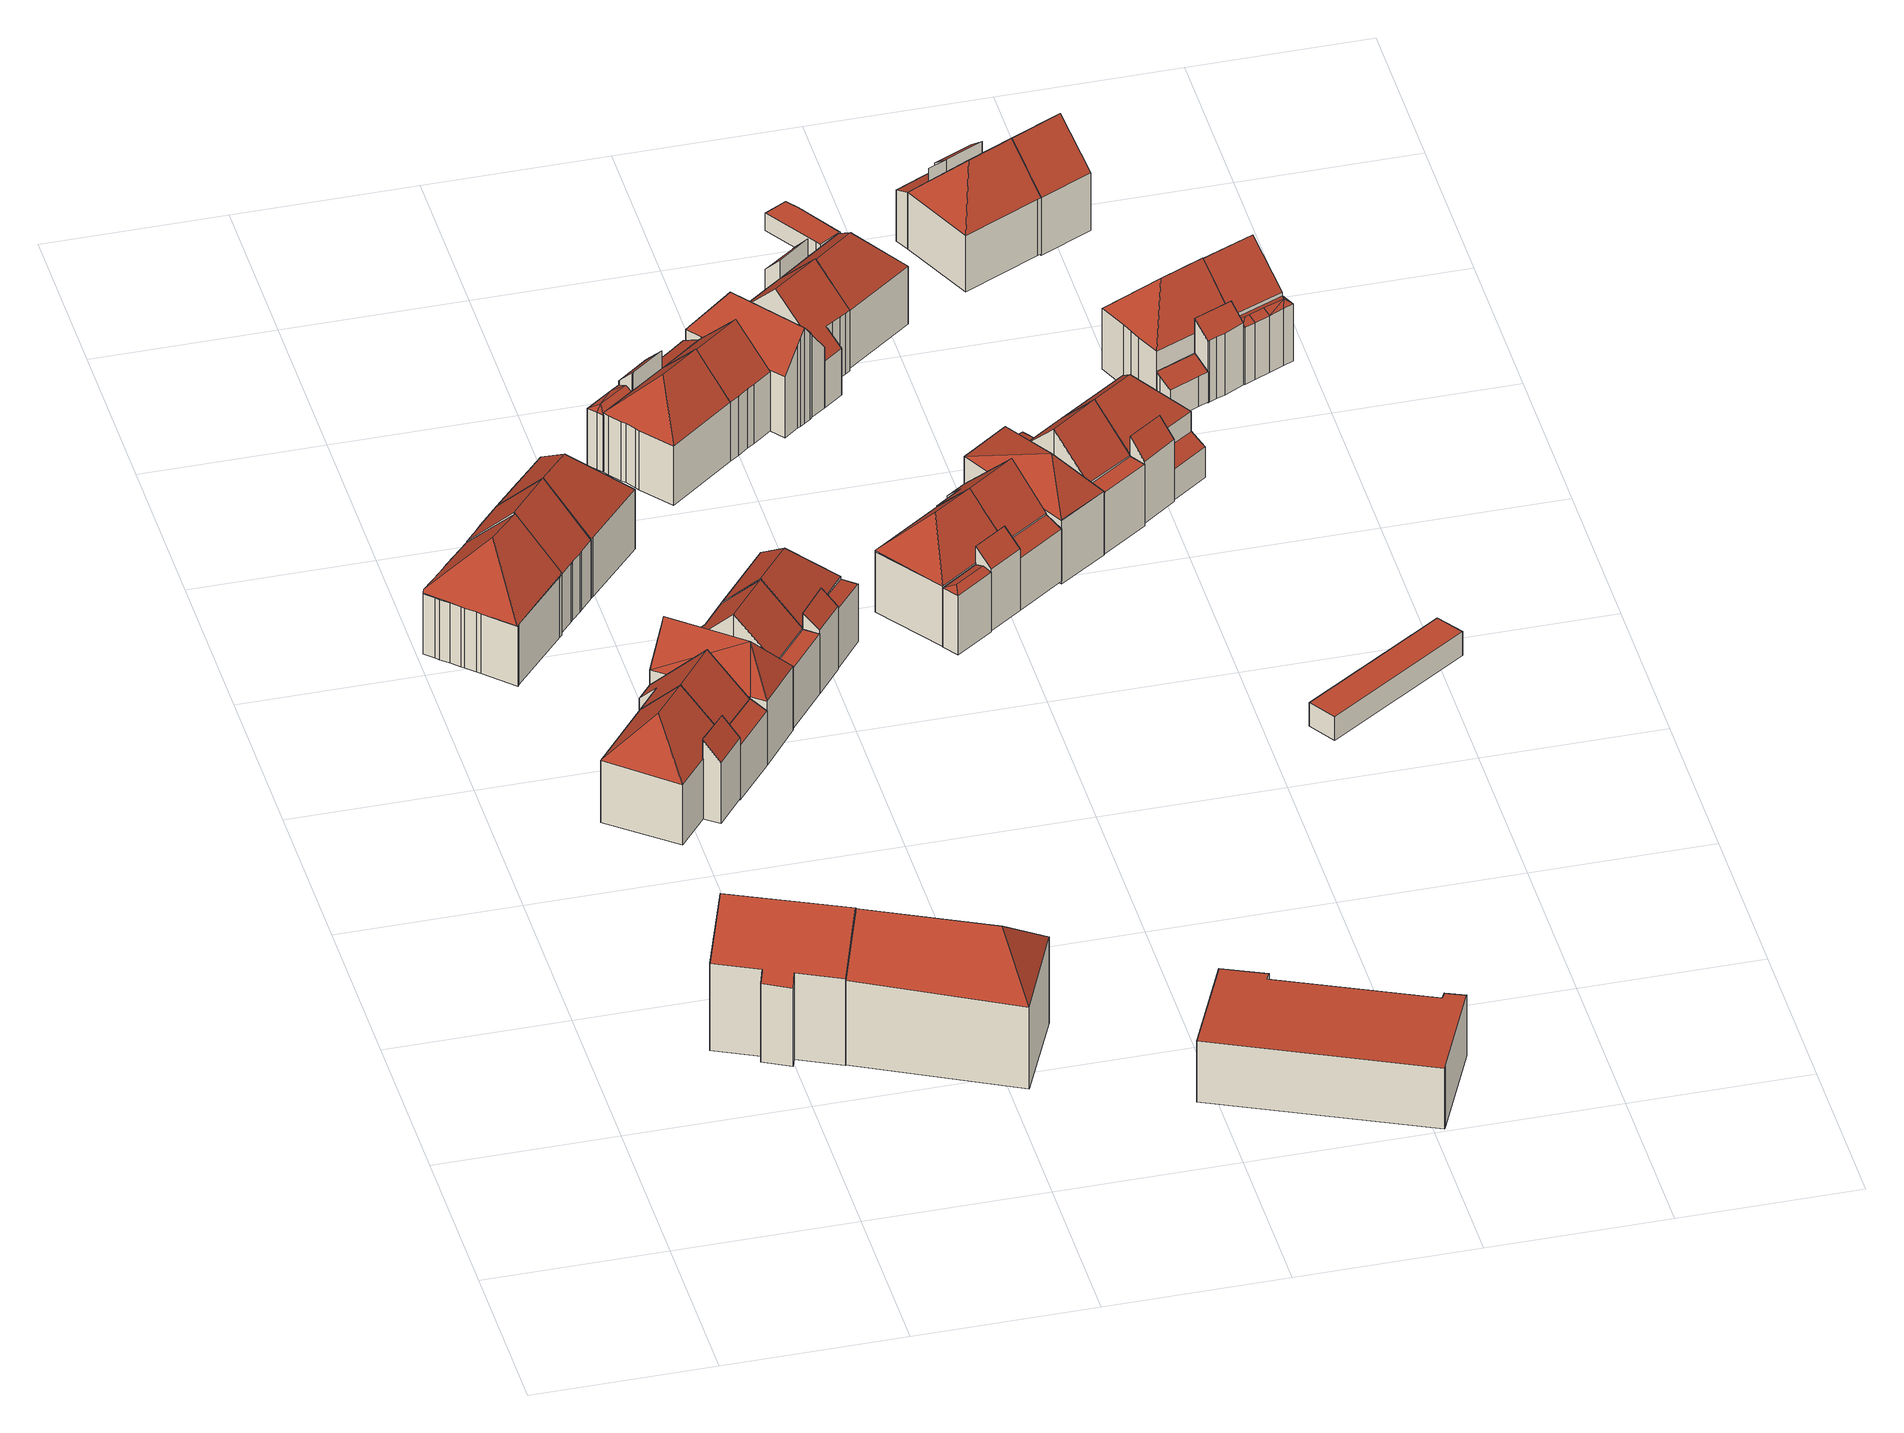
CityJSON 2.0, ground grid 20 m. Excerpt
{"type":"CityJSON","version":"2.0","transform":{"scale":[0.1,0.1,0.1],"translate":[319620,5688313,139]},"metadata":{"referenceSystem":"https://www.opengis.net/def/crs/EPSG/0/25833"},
"CityObjects":{
"building1":{"type":"Building","attributes":{"Dachtyp_tdc":"tdcGableRoof","Gemeindeschluessel":14713000,"Dachneigung":43.1,"QualitaetDacherkennung":72,"Geometrietyp2DReferenz":"3000","function":"31001_9998","roofType":"3100","measuredHeight":15.96},"geometry":[{"type":"MultiSurface","lod":"2","boundaries":[[[0,1,2,3]],[[1,4,5,2]],[[4,6,7,5]],[[6,8,9,7]],[[8,10,11,9]],[[10,12,13,11]],[[12,14,15,13]],[[14,16,17,15]],[[16,18,19,17]],[[18,20,21,19]],[[20,22,23,21]],[[22,24,25,23]],[[24,26,27,25]],[[26,0,3,27]],[[22,20,18,16,14,12,10,8]],[[8,6,4,1,0,26,24,22]],[[3,2,5,7,9,11,13,15,17,19,21,23,25,27]]],"semantics":{"surfaces":[{"type":"WallSurface"},{"type":"RoofSurface"},{"type":"GroundSurface"}],"values":[0,0,0,0,0,0,0,0,0,0,0,0,0,0,1,1,2]}}]},
"building2":{"type":"Building","attributes":{"Dachtyp_tdc":"tdcFreeFormRoof","Gemeindeschluessel":14713000,"Dachneigung":45.26,"QualitaetDacherkennung":74,"Geometrietyp2DReferenz":"3000","function":"31001_9998","roofType":"5000","measuredHeight":13.34},"geometry":[{"type":"MultiSurface","lod":"2","boundaries":[[[28,29,30,31]],[[29,32,33,30]],[[32,34,35,33]],[[34,36,37,35]],[[36,38,39,37]],[[38,40,41,39]],[[40,42,43,41]],[[42,44,45,43]],[[44,46,47,45]],[[46,48,49,47]],[[48,50,51,49]],[[50,52,53,51]],[[52,54,55,53]],[[54,56,57,55]],[[56,28,31,57]],[[58,59,60,61,62,63,64,48,46,44,42]],[[65,66,59,58,40,38,67]],[[68,69,70,60,59,66]],[[56,61,60,70,28]],[[28,70,69,29]],[[29,69,68,32]],[[32,68,66,65,34]],[[34,65,67,36]],[[36,67,38]],[[40,58,42]],[[48,64,50]],[[50,64,63,52]],[[52,63,62,54]],[[54,62,61,56]],[[31,30,33,35,37,39,41,43,45,47,49,51,53,55,57]]],"semantics":{"surfaces":[{"type":"WallSurface"},{"type":"RoofSurface"},{"type":"GroundSurface"}],"values":[0,0,0,0,0,0,0,0,0,0,0,0,0,0,0,1,1,1,0,0,0,0,0,0,0,0,0,0,0,2]}}]},
"building3":{"type":"Building","attributes":{"Gemeindeschluessel":14713000,"Geometrietyp2DReferenz":"3000","function":"31001_9998","roofType":"9999"},"children":["building3-1","building3-2"]},
"building3-1":{"type":"BuildingPart","attributes":{"Dachtyp_tdc":"tdcPolyFlatRoof","Dachneigung":49.96,"QualitaetDacherkennung":47,"Geometrietyp2DReferenz":"3000","roofType":"2100","measuredHeight":10.09},"parents":["building3"],"geometry":[{"type":"MultiSurface","lod":"2","boundaries":[[[71,72,73,74]],[[72,75,76,73]],[[75,77,78,79,76]],[[80,71,74,81,82]],[[80,77,75,72,71]],[[74,73,76,79,81]],[[80,82,78,77]],[[82,81,79,78]]],"semantics":{"surfaces":[{"type":"WallSurface"},{"type":"RoofSurface"},{"type":"GroundSurface"},{"type":"ClosureSurface"}],"values":[0,0,0,0,1,2,0,3]}}]},
"building3-2":{"type":"BuildingPart","attributes":{"Dachtyp_tdc":"tdcHipAndGableRoof","Dachneigung":45.51,"QualitaetDacherkennung":68,"Geometrietyp2DReferenz":"3000","roofType":"5000","measuredHeight":12.36},"parents":["building3"],"geometry":[{"type":"MultiSurface","lod":"2","boundaries":[[[83,82,81,84]],[[78,85,76,79]],[[85,86,87,76]],[[86,88,89,87]],[[88,90,91,89]],[[90,92,93,91]],[[92,83,84,93]],[[88,86,94]],[[86,85,78,82,83,92,94]],[[92,90,88,94]],[[84,81,79,76,87,89,91,93]],[[78,79,81,82]]],"semantics":{"surfaces":[{"type":"WallSurface"},{"type":"RoofSurface"},{"type":"GroundSurface"},{"type":"ClosureSurface"}],"values":[0,0,0,0,0,0,0,1,1,1,2,3]}}]},
"building4":{"type":"Building","attributes":{"Dachtyp_tdc":"tdcHipAndGableRoof","Gemeindeschluessel":14713000,"Dachneigung":41.98,"QualitaetDacherkennung":69,"Geometrietyp2DReferenz":"3000","function":"31001_9998","roofType":"5000","measuredHeight":15.75},"geometry":[{"type":"MultiSurface","lod":"2","boundaries":[[[95,96,97,98]],[[96,99,100,97]],[[99,101,102,100]],[[101,95,98,102]],[[99,96,103]],[[95,101,104]],[[96,95,104,103]],[[101,99,103,104]],[[98,97,100,102]]],"semantics":{"surfaces":[{"type":"WallSurface"},{"type":"RoofSurface"},{"type":"GroundSurface"}],"values":[0,0,0,0,1,0,1,1,2]}}]},
"building5":{"type":"Building","attributes":{"Dachtyp_tdc":"tdcGableRoof","Gemeindeschluessel":14713000,"Dachneigung":45.85,"QualitaetDacherkennung":74,"Geometrietyp2DReferenz":"3000","function":"31001_9998","roofType":"3100","measuredHeight":13.13},"geometry":[{"type":"MultiSurface","lod":"2","boundaries":[[[105,106,107,108]],[[106,109,110,107]],[[109,111,112,110]],[[111,113,114,112]],[[113,115,116,114]],[[115,117,118,116]],[[117,119,120,118]],[[119,121,122,120]],[[121,123,124,122]],[[123,125,126,124]],[[125,127,128,126]],[[127,129,130,128]],[[129,131,132,130]],[[131,105,108,132]],[[127,125,123,121,119,117,115,113]],[[113,111,109,106,105,131,129,127]],[[108,107,110,112,114,116,118,120,122,124,126,128,130,132]]],"semantics":{"surfaces":[{"type":"WallSurface"},{"type":"RoofSurface"},{"type":"GroundSurface"}],"values":[0,0,0,0,0,0,0,0,0,0,0,0,0,0,1,1,2]}}]},
"building6":{"type":"Building","attributes":{"Dachtyp_tdc":"tdcGableRoof","Gemeindeschluessel":14713000,"Dachneigung":45.51,"QualitaetDacherkennung":76,"Geometrietyp2DReferenz":"3000","function":"31001_9998","roofType":"3100","measuredHeight":12.55},"geometry":[{"type":"MultiSurface","lod":"2","boundaries":[[[92,90,133,134]],[[90,135,136,133]],[[135,137,138,136]],[[137,139,140,138]],[[139,141,142,140]],[[141,143,144,142]],[[143,82,145,144]],[[82,92,134,145]],[[141,139,137,135,90,92]],[[92,82,143,141]],[[134,133,136,138,140,142,144,145]]],"semantics":{"surfaces":[{"type":"WallSurface"},{"type":"RoofSurface"},{"type":"GroundSurface"}],"values":[0,0,0,0,0,0,0,0,1,1,2]}}]},
"building7":{"type":"Building","attributes":{"Dachtyp_tdc":"tdcPolyFlatRoof","Gemeindeschluessel":14713000,"Dachneigung":26.3,"QualitaetDacherkennung":38,"Geometrietyp2DReferenz":"3000","function":"31001_9998","roofType":"2100","measuredHeight":7.88},"geometry":[{"type":"MultiSurface","lod":"2","boundaries":[[[146,82,147,148]],[[82,149,150,147]],[[149,151,152,150]],[[151,146,148,152]],[[151,149,82,146]],[[148,147,150,152]]],"semantics":{"surfaces":[{"type":"WallSurface"},{"type":"RoofSurface"},{"type":"GroundSurface"}],"values":[0,0,0,0,1,2]}}]},
"building8":{"type":"Building","attributes":{"Dachtyp_tdc":"tdcFreeFormRoof","Gemeindeschluessel":14713000,"Dachneigung":53.16,"QualitaetDacherkennung":26,"Geometrietyp2DReferenz":"3000","function":"31001_9998","roofType":"5000","measuredHeight":12.6},"geometry":[{"type":"MultiSurface","lod":"2","boundaries":[[[153,154,155,156]],[[154,157,158,155]],[[157,159,152,158]],[[159,160,150,152]],[[160,161,162,150]],[[161,153,156,162]],[[161,163,164]],[[160,163,161]],[[163,160,159]],[[163,159,157]],[[157,164,163]],[[154,164,157]],[[164,154,153]],[[161,164,153]],[[156,155,158,152,150,162]]],"semantics":{"surfaces":[{"type":"WallSurface"},{"type":"RoofSurface"},{"type":"GroundSurface"}],"values":[0,0,0,0,0,0,1,1,1,1,1,1,1,0,2]}}]},
"building9":{"type":"Building","attributes":{"Dachtyp_tdc":"tdcHipAndGableRoof","Gemeindeschluessel":14713000,"Dachneigung":45.27,"QualitaetDacherkennung":72,"Geometrietyp2DReferenz":"3000","function":"31001_9998","roofType":"5000","measuredHeight":13.12},"geometry":[{"type":"MultiSurface","lod":"2","boundaries":[[[127,125,126,128]],[[125,165,166,126]],[[165,167,168,166]],[[167,169,170,168]],[[169,171,172,170]],[[171,173,174,172]],[[173,175,176,174]],[[175,177,178,176]],[[177,179,180,178]],[[179,181,182,180]],[[181,183,184,182]],[[183,185,186,184]],[[185,187,130,186]],[[187,127,128,130]],[[183,181,179,177,175,173,171,169,188]],[[169,167,165,125,127,188]],[[127,187,185,183,188]],[[128,126,166,168,170,172,174,176,178,180,182,184,186,130]]],"semantics":{"surfaces":[{"type":"WallSurface"},{"type":"RoofSurface"},{"type":"GroundSurface"}],"values":[0,0,0,0,0,0,0,0,0,0,0,0,0,0,1,1,1,2]}}]},
"building10":{"type":"Building","attributes":{"Dachtyp_tdc":"tdcGableRoof","Gemeindeschluessel":14713000,"Dachneigung":45.59,"QualitaetDacherkennung":76,"Geometrietyp2DReferenz":"3000","function":"31001_9998","roofType":"3100","measuredHeight":12.38},"geometry":[{"type":"MultiSurface","lod":"2","boundaries":[[[189,190,191,192]],[[190,193,194,191]],[[193,195,196,194]],[[195,197,198,196]],[[197,199,200,198]],[[199,201,202,200]],[[201,203,204,202]],[[203,189,192,204]],[[199,197,195,193]],[[193,190,189,203,201,199]],[[192,191,194,196,198,200,202,204]]],"semantics":{"surfaces":[{"type":"WallSurface"},{"type":"RoofSurface"},{"type":"GroundSurface"}],"values":[0,0,0,0,0,0,0,0,1,1,2]}}]},
"building11":{"type":"Building","attributes":{"Dachtyp_tdc":"tdcPolyFlatRoof","Gemeindeschluessel":14713000,"Dachneigung":0,"QualitaetDacherkennung":26,"Geometrietyp2DReferenz":"3000","function":"31001_9998","roofType":"1000","measuredHeight":7.58},"geometry":[{"type":"MultiSurface","lod":"2","boundaries":[[[205,206,207,208]],[[206,209,198,207]],[[209,210,196,198]],[[210,205,208,196]],[[210,209,206,205]],[[208,207,198,196]]],"semantics":{"surfaces":[{"type":"WallSurface"},{"type":"RoofSurface"},{"type":"GroundSurface"}],"values":[0,0,0,0,1,2]}}]},
"building12":{"type":"Building","attributes":{"Gemeindeschluessel":14713000,"Geometrietyp2DReferenz":"3000","function":"31001_9998","roofType":"9999"},"children":["building12-1","building12-2"]},
"building12-1":{"type":"BuildingPart","attributes":{"Dachtyp_tdc":"tdcPolyFlatRoof","Dachneigung":38.92,"QualitaetDacherkennung":34,"Geometrietyp2DReferenz":"3000","roofType":"2100","measuredHeight":9.63},"parents":["building12"],"geometry":[{"type":"MultiSurface","lod":"2","boundaries":[[[211,212,213,214,215]],[[212,216,208,213]],[[216,217,195,196,208]],[[217,216,212,211]],[[214,213,208,196]],[[215,195,217,211]],[[214,196,195,215]]],"semantics":{"surfaces":[{"type":"WallSurface"},{"type":"RoofSurface"},{"type":"GroundSurface"},{"type":"ClosureSurface"}],"values":[0,0,0,1,2,0,3]}}]},
"building12-2":{"type":"BuildingPart","attributes":{"Dachtyp_tdc":"tdcHipAndGableRoof","Dachneigung":46.45,"QualitaetDacherkennung":71,"Geometrietyp2DReferenz":"3000","roofType":"5000","measuredHeight":12.49},"parents":["building12"],"geometry":[{"type":"MultiSurface","lod":"2","boundaries":[[[190,218,219,191]],[[218,220,221,219]],[[195,190,191,196]],[[220,218,222]],[[190,195,223]],[[218,190,223,222]],[[195,215,220,222,223]],[[191,219,221,214,196]],[[215,214,221,220]],[[195,196,214,215]]],"semantics":{"surfaces":[{"type":"WallSurface"},{"type":"RoofSurface"},{"type":"GroundSurface"},{"type":"ClosureSurface"}],"values":[0,0,0,1,0,1,1,2,0,3]}}]},
"building13":{"type":"Building","attributes":{"Dachtyp_tdc":"tdcFreeFormRoof","Gemeindeschluessel":14713000,"Dachneigung":21.87,"QualitaetDacherkennung":18,"Geometrietyp2DReferenz":"3000","function":"31001_9998","roofType":"5000","measuredHeight":7.53},"geometry":[{"type":"MultiSurface","lod":"2","boundaries":[[[224,225,226,227]],[[225,228,229,226]],[[228,230,231,229]],[[230,232,233,231]],[[232,234,235,233]],[[234,224,227,235]],[[236,234,232]],[[234,236,224]],[[237,236,232,230]],[[237,230,228]],[[225,237,228]],[[225,236,237]],[[236,225,224]],[[227,226,229,231,233,235]]],"semantics":{"surfaces":[{"type":"WallSurface"},{"type":"RoofSurface"},{"type":"GroundSurface"}],"values":[0,0,0,0,0,0,1,1,1,0,1,1,1,2]}}]},
"building14":{"type":"Building","attributes":{"Dachtyp_tdc":"tdcPolyFlatRoof","Gemeindeschluessel":14713000,"Dachneigung":3.5,"QualitaetDacherkennung":24,"Geometrietyp2DReferenz":"3000","function":"31001_9998","roofType":"2100","measuredHeight":7.63},"geometry":[{"type":"MultiSurface","lod":"2","boundaries":[[[238,239,240,241]],[[239,215,242,240]],[[215,243,244,242]],[[243,238,241,244]],[[243,215,239,238]],[[241,240,242,244]]],"semantics":{"surfaces":[{"type":"WallSurface"},{"type":"RoofSurface"},{"type":"GroundSurface"}],"values":[0,0,0,0,1,2]}}]},
"building15":{"type":"Building","attributes":{"Gemeindeschluessel":14713000,"Geometrietyp2DReferenz":"3000","function":"31001_9998","roofType":"9999"},"children":["building15-1","building15-2"]},
"building15-1":{"type":"BuildingPart","attributes":{"Dachtyp_tdc":"tdcPolyFlatRoof","Dachneigung":45.67,"QualitaetDacherkennung":47,"Geometrietyp2DReferenz":"3000","roofType":"2100","measuredHeight":9.65},"parents":["building15"],"geometry":[{"type":"MultiSurface","lod":"2","boundaries":[[[245,246,247,229]],[[246,248,249,250,247]],[[251,252,231,253,254]],[[252,245,229,231]],[[252,251,248,246,245]],[[229,247,250,253,231]],[[254,249,248,251]],[[254,253,250,249]]],"semantics":{"surfaces":[{"type":"WallSurface"},{"type":"RoofSurface"},{"type":"GroundSurface"},{"type":"ClosureSurface"}],"values":[0,0,0,0,1,2,0,3]}}]},
"building15-2":{"type":"BuildingPart","attributes":{"Dachtyp_tdc":"tdcHipAndGableRoof","Dachneigung":45.99,"QualitaetDacherkennung":67,"Geometrietyp2DReferenz":"3000","roofType":"5000","measuredHeight":12.11},"parents":["building15"],"geometry":[{"type":"MultiSurface","lod":"2","boundaries":[[[249,255,256,250]],[[255,257,258,256]],[[257,259,260,258]],[[259,261,262,260]],[[261,263,264,262]],[[263,265,266,264]],[[265,267,268,266]],[[267,269,270,268]],[[269,271,233,270]],[[271,272,231,233]],[[272,254,253,231]],[[271,269,267,265,263,261,259,273]],[[259,257,255,273]],[[255,249,254,272,271,273]],[[250,256,258,260,262,264,266,268,270,233,231,253]],[[250,253,254,249]]],"semantics":{"surfaces":[{"type":"WallSurface"},{"type":"RoofSurface"},{"type":"GroundSurface"},{"type":"ClosureSurface"}],"values":[0,0,0,0,0,0,0,0,0,0,0,1,1,1,2,3]}}]},
"building16":{"type":"Building","attributes":{"Dachtyp_tdc":"tdcPolyFlatRoof","Gemeindeschluessel":14713000,"Dachneigung":0,"QualitaetDacherkennung":61,"Geometrietyp2DReferenz":"3000","function":"31001_3211","roofType":"1000","measuredHeight":7.63},"geometry":[{"type":"MultiSurface","lod":"2","boundaries":[[[274,275,276,277]],[[275,278,279,276]],[[278,280,281,279]],[[280,282,283,281]],[[282,284,285,283]],[[284,286,287,285]],[[286,288,289,287]],[[288,290,291,289]],[[290,292,293,291]],[[292,274,277,293]],[[292,290,288,286,284,282,280,278,275,274]],[[277,276,279,281,283,285,287,289,291,293]]],"semantics":{"surfaces":[{"type":"WallSurface"},{"type":"RoofSurface"},{"type":"GroundSurface"}],"values":[0,0,0,0,0,0,0,0,0,0,1,2]}}]},
"building17":{"type":"Building","attributes":{"Dachtyp_tdc":"tdcPolyFlatRoof","Gemeindeschluessel":14713000,"Dachneigung":27.78,"QualitaetDacherkennung":37,"Geometrietyp2DReferenz":"3000","function":"31001_9998","roofType":"2100","measuredHeight":7.47},"geometry":[{"type":"MultiSurface","lod":"2","boundaries":[[[294,295,296,297]],[[295,298,299,296]],[[298,300,301,299]],[[300,302,303,301]],[[302,304,305,303]],[[304,306,307,305]],[[306,294,297,307]],[[306,304,302,300,298,295,294]],[[297,296,299,301,303,305,307]]],"semantics":{"surfaces":[{"type":"WallSurface"},{"type":"RoofSurface"},{"type":"GroundSurface"}],"values":[0,0,0,0,0,0,0,1,2]}}]},
"building18":{"type":"Building","attributes":{"Dachtyp_tdc":"tdcFreeFormRoof","Gemeindeschluessel":14713000,"Dachneigung":45.67,"QualitaetDacherkennung":72,"Geometrietyp2DReferenz":"3000","function":"31001_9998","roofType":"5000","measuredHeight":12.18},"geometry":[{"type":"MultiSurface","lod":"2","boundaries":[[[257,249,250,258]],[[249,294,308,250]],[[294,306,309,308]],[[306,310,311,309]],[[310,312,313,311]],[[312,314,315,313]],[[314,316,317,315]],[[316,318,319,317]],[[318,257,258,319]],[[314,312,320,321,257,318,316]],[[320,310,306,294,249,321]],[[249,257,321]],[[312,310,320]],[[258,250,308,309,311,313,315,317,319]]],"semantics":{"surfaces":[{"type":"WallSurface"},{"type":"RoofSurface"},{"type":"GroundSurface"}],"values":[0,0,0,0,0,0,0,0,0,1,1,0,0,2]}}]},
"building19":{"type":"Building","attributes":{"Dachtyp_tdc":"tdcFreeFormRoof","Gemeindeschluessel":14713000,"Dachneigung":21.95,"QualitaetDacherkennung":16,"Geometrietyp2DReferenz":"3000","function":"31001_9998","roofType":"5000","measuredHeight":7.87},"geometry":[{"type":"MultiSurface","lod":"2","boundaries":[[[322,323,324,325]],[[323,326,327,324]],[[326,328,329,327]],[[328,322,325,329]],[[330,331,328,326]],[[330,326,323]],[[331,330,323,322]],[[331,322,328]],[[325,324,327,329]]],"semantics":{"surfaces":[{"type":"WallSurface"},{"type":"RoofSurface"},{"type":"GroundSurface"}],"values":[0,0,0,0,1,0,1,1,2]}}]},
"building20":{"type":"Building","attributes":{"Gemeindeschluessel":14713000,"Geometrietyp2DReferenz":"3000","function":"31001_9998","roofType":"9999"},"children":["building20-1","building20-2"]},
"building20-1":{"type":"BuildingPart","attributes":{"Dachtyp_tdc":"tdcHipAndGableRoof","Dachneigung":45.54,"QualitaetDacherkennung":69,"Geometrietyp2DReferenz":"3000","roofType":"5000","measuredHeight":12.35},"parents":["building20"],"geometry":[{"type":"MultiSurface","lod":"2","boundaries":[[[332,333,334,335]],[[333,336,337,334]],[[336,338,339,337]],[[338,340,341,339]],[[342,333,343]],[[340,344,343,333,332]],[[345,342,343,344]],[[338,345,344,340]],[[336,342,345,338]],[[333,342,336]],[[335,334,337,339,341]],[[335,341,340,332]]],"semantics":{"surfaces":[{"type":"WallSurface"},{"type":"RoofSurface"},{"type":"GroundSurface"},{"type":"ClosureSurface"}],"values":[0,0,0,0,1,1,1,0,0,0,2,3]}}]},
"building20-2":{"type":"BuildingPart","attributes":{"Dachtyp_tdc":"tdcPolyFlatRoof","Dachneigung":43.59,"QualitaetDacherkennung":40,"Geometrietyp2DReferenz":"3000","roofType":"2100","measuredHeight":9.78},"parents":["building20"],"geometry":[{"type":"MultiSurface","lod":"2","boundaries":[[[346,347,348,341,340]],[[347,349,350,348]],[[349,351,332,335,350]],[[349,347,346,351]],[[335,341,348,350]],[[340,332,351,346]],[[340,341,335,332]]],"semantics":{"surfaces":[{"type":"WallSurface"},{"type":"RoofSurface"},{"type":"GroundSurface"},{"type":"ClosureSurface"}],"values":[0,0,0,1,2,0,3]}}]},
"building21":{"type":"Building","attributes":{"Dachtyp_tdc":"tdcFreeFormRoof","Gemeindeschluessel":14713000,"Dachneigung":53.47,"QualitaetDacherkennung":27,"Geometrietyp2DReferenz":"3000","function":"31001_9998","roofType":"5000","measuredHeight":12.14},"geometry":[{"type":"MultiSurface","lod":"2","boundaries":[[[352,353,313,354]],[[353,355,311,313]],[[355,356,357,311]],[[356,358,359,357]],[[358,360,361,359]],[[360,362,363,361]],[[362,364,365,363]],[[364,366,367,365]],[[366,368,369,367]],[[368,370,371,369]],[[370,372,373,371]],[[372,374,375,373]],[[374,376,377,375]],[[376,378,379,377]],[[378,380,381,379]],[[380,352,354,381]],[[376,374,372,370,368,366,382]],[[366,364,362,360,358,356,382]],[[356,355,353,352,380,378,376,382]],[[354,313,311,357,359,361,363,365,367,369,371,373,375,377,379,381]]],"semantics":{"surfaces":[{"type":"WallSurface"},{"type":"RoofSurface"},{"type":"GroundSurface"}],"values":[0,0,0,0,0,0,0,0,0,0,0,0,0,0,0,0,1,1,1,2]}}]},
"building22":{"type":"Building","attributes":{"Dachtyp_tdc":"tdcFreeFormRoof","Gemeindeschluessel":14713000,"Dachneigung":12.79,"QualitaetDacherkennung":6,"Geometrietyp2DReferenz":"3000","function":"31001_9998","roofType":"5000","measuredHeight":4.55},"geometry":[{"type":"MultiSurface","lod":"2","boundaries":[[[383,384,385,386]],[[384,387,388,385]],[[387,389,390,388]],[[389,391,392,390]],[[391,383,386,392]],[[393,394,383,391,389]],[[393,387,384,394]],[[384,383,394]],[[389,387,393]],[[386,385,388,390,392]]],"semantics":{"surfaces":[{"type":"WallSurface"},{"type":"RoofSurface"},{"type":"GroundSurface"}],"values":[0,0,0,0,0,1,1,0,0,2]}}]},
"building23":{"type":"Building","attributes":{"Dachtyp_tdc":"tdcFreeFormRoof","Gemeindeschluessel":14713000,"Dachneigung":44.1,"QualitaetDacherkennung":67,"Geometrietyp2DReferenz":"3000","function":"31001_9998","roofType":"5000","measuredHeight":12.05},"geometry":[{"type":"MultiSurface","lod":"2","boundaries":[[[395,396,397,398]],[[396,399,400,397]],[[399,401,402,400]],[[401,403,404,402]],[[403,405,406,404]],[[405,407,371,406]],[[407,408,369,371]],[[408,409,410,369]],[[409,411,412,410]],[[411,413,414,412]],[[413,395,398,414]],[[403,401,399,396,395,415,416,407,405]],[[415,413,411,409,408,416]],[[408,407,416]],[[395,413,415]],[[398,397,400,402,404,406,371,369,410,412,414]]],"semantics":{"surfaces":[{"type":"WallSurface"},{"type":"RoofSurface"},{"type":"GroundSurface"}],"values":[0,0,0,0,0,0,0,0,0,0,0,1,1,0,0,2]}}]},
"building24":{"type":"Building","attributes":{"Dachtyp_tdc":"tdcFreeFormRoof","Gemeindeschluessel":14713000,"Dachneigung":44.6,"QualitaetDacherkennung":71,"Geometrietyp2DReferenz":"3000","function":"31001_9998","roofType":"5000","measuredHeight":12.28},"geometry":[{"type":"MultiSurface","lod":"2","boundaries":[[[417,418,419,339]],[[418,420,421,419]],[[420,422,423,421]],[[422,424,425,423]],[[424,426,341,425]],[[426,417,339,341]],[[426,424,427,344]],[[422,420,418,417,344,427]],[[424,422,427]],[[417,426,344]],[[339,419,421,423,425,341]]],"semantics":{"surfaces":[{"type":"WallSurface"},{"type":"RoofSurface"},{"type":"GroundSurface"}],"values":[0,0,0,0,0,0,1,1,0,0,2]}}]},
"building25":{"type":"Building","attributes":{"Dachtyp_tdc":"tdcPolyFlatRoof","Gemeindeschluessel":14713000,"Dachneigung":24.47,"QualitaetDacherkennung":33,"Geometrietyp2DReferenz":"3000","function":"31001_9998","roofType":"2100","measuredHeight":7.6},"geometry":[{"type":"MultiSurface","lod":"2","boundaries":[[[428,340,341,348]],[[340,429,425,341]],[[429,430,431,425]],[[430,428,348,431]],[[430,429,340,428]],[[348,341,425,431]]],"semantics":{"surfaces":[{"type":"WallSurface"},{"type":"RoofSurface"},{"type":"GroundSurface"}],"values":[0,0,0,0,1,2]}}]},
"building26":{"type":"Building","attributes":{"Dachtyp_tdc":"tdcFreeFormRoof","Gemeindeschluessel":14713000,"Dachneigung":51.58,"QualitaetDacherkennung":30,"Geometrietyp2DReferenz":"3000","function":"31001_9998","roofType":"5000","measuredHeight":12.72},"geometry":[{"type":"MultiSurface","lod":"2","boundaries":[[[432,433,434,435]],[[433,436,437,434]],[[436,438,439,437]],[[438,432,435,439]],[[436,440,441]],[[438,441,440,432]],[[440,433,432]],[[440,436,433]],[[438,436,441]],[[435,434,437,439]]],"semantics":{"surfaces":[{"type":"WallSurface"},{"type":"RoofSurface"},{"type":"GroundSurface"}],"values":[0,0,0,0,1,1,1,1,0,2]}}]},
"building27":{"type":"Building","attributes":{"Gemeindeschluessel":14713000,"Geometrietyp2DReferenz":"3000","function":"31001_9998","roofType":"9999"},"children":["building27-1","building27-2"]},
"building27-1":{"type":"BuildingPart","attributes":{"Dachtyp_tdc":"tdcHipAndGableRoof","Dachneigung":44.79,"QualitaetDacherkennung":67,"Geometrietyp2DReferenz":"3000","roofType":"5000","measuredHeight":11.85},"parents":["building27"],"geometry":[{"type":"MultiSurface","lod":"2","boundaries":[[[442,443,444,445]],[[443,446,447,444]],[[446,448,449,447]],[[448,450,451,449]],[[450,452,453,451]],[[452,454,455,453]],[[454,456,457,455]],[[456,458,459,457]],[[458,460,461,459]],[[460,462,463,461]],[[462,413,464,463]],[[458,456,454,452,450,448,446,443,465]],[[443,442,413,462,465]],[[462,460,458,465]],[[464,445,444,447,449,451,453,455,457,459,461,463]],[[445,464,413,442]]],"semantics":{"surfaces":[{"type":"WallSurface"},{"type":"RoofSurface"},{"type":"GroundSurface"},{"type":"ClosureSurface"}],"values":[0,0,0,0,0,0,0,0,0,0,0,1,1,1,2,3]}}]},
"building27-2":{"type":"BuildingPart","attributes":{"Dachtyp_tdc":"tdcPolyFlatRoof","Dachneigung":47.22,"QualitaetDacherkennung":46,"Geometrietyp2DReferenz":"3000","roofType":"2100","measuredHeight":9.52},"parents":["building27"],"geometry":[{"type":"MultiSurface","lod":"2","boundaries":[[[466,467,468,464,413]],[[467,469,470,468]],[[469,471,472,470]],[[471,473,442,445,472]],[[473,471,469,467,466]],[[464,468,470,472,445]],[[466,413,442,473]],[[413,464,445,442]]],"semantics":{"surfaces":[{"type":"WallSurface"},{"type":"RoofSurface"},{"type":"GroundSurface"},{"type":"ClosureSurface"}],"values":[0,0,0,0,1,2,0,3]}}]},
"building28":{"type":"Building","attributes":{"Dachtyp_tdc":"tdcPolyFlatRoof","Gemeindeschluessel":14713000,"Dachneigung":0,"QualitaetDacherkennung":31,"Geometrietyp2DReferenz":"3000","function":"31001_9998","roofType":"1000","measuredHeight":3.88},"geometry":[{"type":"MultiSurface","lod":"2","boundaries":[[[474,475,476,472]],[[475,477,478,476]],[[477,479,480,478]],[[479,481,444,480]],[[481,482,445,444]],[[482,474,472,445]],[[482,481,479,477,475,474]],[[472,476,478,480,444,445]]],"semantics":{"surfaces":[{"type":"WallSurface"},{"type":"RoofSurface"},{"type":"GroundSurface"}],"values":[0,0,0,0,0,0,1,2]}}]},
"building29":{"type":"Building","attributes":{"Dachtyp_tdc":"tdcPolyFlatRoof","Gemeindeschluessel":14713000,"Dachneigung":7.44,"QualitaetDacherkennung":30,"Geometrietyp2DReferenz":"3000","function":"31001_9998","roofType":"2100","measuredHeight":7.65},"geometry":[{"type":"MultiSurface","lod":"2","boundaries":[[[483,484,485,486]],[[484,487,488,485]],[[487,489,490,488]],[[489,483,486,490]],[[489,487,484,483]],[[486,485,488,490]]],"semantics":{"surfaces":[{"type":"WallSurface"},{"type":"RoofSurface"},{"type":"GroundSurface"}],"values":[0,0,0,0,1,2]}}]},
"building30":{"type":"Building","attributes":{"Dachtyp_tdc":"tdcPolyFlatRoof","Gemeindeschluessel":14713000,"Dachneigung":0,"QualitaetDacherkennung":62,"Geometrietyp2DReferenz":"3000","function":"31001_9998","roofType":"1000","measuredHeight":2.18},"geometry":[{"type":"MultiSurface","lod":"2","boundaries":[[[491,492,493,494]],[[492,495,496,493]],[[495,497,498,496]],[[497,499,500,498]],[[499,501,502,500]],[[501,503,504,502]],[[503,505,506,504]],[[505,491,494,506]],[[505,503,501,499,497,495,492,491]],[[494,493,496,498,500,502,504,506]]],"semantics":{"surfaces":[{"type":"WallSurface"},{"type":"RoofSurface"},{"type":"GroundSurface"}],"values":[0,0,0,0,0,0,0,0,1,2]}}]},
"building31":{"type":"Building","attributes":{"Dachtyp_tdc":"tdcGableRoof","Gemeindeschluessel":14713000,"Dachneigung":45.83,"QualitaetDacherkennung":76,"Geometrietyp2DReferenz":"3000","function":"31001_9998","roofType":"3100","measuredHeight":12.62},"geometry":[{"type":"MultiSurface","lod":"2","boundaries":[[[507,508,509,510]],[[508,511,512,509]],[[511,513,514,512]],[[513,515,516,514]],[[515,517,518,516]],[[517,519,520,518]],[[519,507,510,520]],[[515,513,511,508,507]],[[507,519,517,515]],[[510,509,512,514,516,518,520]]],"semantics":{"surfaces":[{"type":"WallSurface"},{"type":"RoofSurface"},{"type":"GroundSurface"}],"values":[0,0,0,0,0,0,0,1,1,2]}}]},
"building32":{"type":"Building","attributes":{"Dachtyp_tdc":"tdcPolyFlatRoof","Gemeindeschluessel":14713000,"Dachneigung":0,"QualitaetDacherkennung":23,"Geometrietyp2DReferenz":"3000","function":"31001_9998","roofType":"1000","measuredHeight":7.82},"geometry":[{"type":"MultiSurface","lod":"2","boundaries":[[[521,522,523,437]],[[522,524,525,523]],[[524,526,527,525]],[[526,528,529,527]],[[528,521,437,529]],[[528,526,524,522,521]],[[437,523,525,527,529]]],"semantics":{"surfaces":[{"type":"WallSurface"},{"type":"RoofSurface"},{"type":"GroundSurface"}],"values":[0,0,0,0,0,1,2]}}]},
"building33":{"type":"Building","attributes":{"Gemeindeschluessel":14713000,"Geometrietyp2DReferenz":"3000","function":"31001_9998","roofType":"9999"},"children":["building33-1","building33-2"]},
"building33-1":{"type":"BuildingPart","attributes":{"Dachtyp_tdc":"tdcPolyFlatRoof","Dachneigung":48.27,"QualitaetDacherkennung":40,"Geometrietyp2DReferenz":"3000","roofType":"2100","measuredHeight":10.03},"parents":["building33"],"geometry":[{"type":"MultiSurface","lod":"2","boundaries":[[[530,531,532,533,534]],[[531,535,536,532]],[[535,537,538,539,536]],[[537,535,531,530]],[[533,532,536,539]],[[534,538,537,530]],[[534,533,539,538]]],"semantics":{"surfaces":[{"type":"WallSurface"},{"type":"RoofSurface"},{"type":"GroundSurface"},{"type":"ClosureSurface"}],"values":[0,0,0,1,2,0,3]}}]},
"building33-2":{"type":"BuildingPart","attributes":{"Dachtyp_tdc":"tdcHipAndGableRoof","Dachneigung":45.3,"QualitaetDacherkennung":70,"Geometrietyp2DReferenz":"3000","roofType":"5000","measuredHeight":12.4},"parents":["building33"],"geometry":[{"type":"MultiSurface","lod":"2","boundaries":[[[540,541,542,543]],[[541,534,533,542]],[[538,544,545,539]],[[544,540,543,545]],[[541,546,547]],[[513,515,547,546]],[[534,541,547,515,538]],[[538,515,513,544]],[[544,513,546,540]],[[540,546,541]],[[543,542,533,539,545]],[[539,533,534,538]]],"semantics":{"surfaces":[{"type":"WallSurface"},{"type":"RoofSurface"},{"type":"GroundSurface"},{"type":"ClosureSurface"}],"values":[0,0,0,0,1,1,1,0,0,0,2,3]}}]},
"building34":{"type":"Building","attributes":{"Dachtyp_tdc":"tdcPolyFlatRoof","Gemeindeschluessel":14713000,"Dachneigung":21.17,"QualitaetDacherkennung":31,"Geometrietyp2DReferenz":"3000","function":"31001_9998","roofType":"2100","measuredHeight":7.19},"geometry":[{"type":"MultiSurface","lod":"2","boundaries":[[[548,549,550,551]],[[549,552,553,550]],[[552,554,555,553]],[[554,548,551,555]],[[554,552,549,548]],[[551,550,553,555]]],"semantics":{"surfaces":[{"type":"WallSurface"},{"type":"RoofSurface"},{"type":"GroundSurface"}],"values":[0,0,0,0,1,2]}}]},
"building35":{"type":"Building","attributes":{"Dachtyp_tdc":"tdcPolyFlatRoof","Gemeindeschluessel":14713000,"Dachneigung":0,"QualitaetDacherkennung":38,"Geometrietyp2DReferenz":"3000","function":"31001_9998","roofType":"1000","measuredHeight":3.07},"geometry":[{"type":"MultiSurface","lod":"2","boundaries":[[[556,557,558,559]],[[557,560,561,558]],[[560,562,563,561]],[[562,556,559,563]],[[562,560,557,556]],[[559,558,561,563]]],"semantics":{"surfaces":[{"type":"WallSurface"},{"type":"RoofSurface"},{"type":"GroundSurface"}],"values":[0,0,0,0,1,2]}}]},
"building36":{"type":"Building","attributes":{"Dachtyp_tdc":"tdcPolyFlatRoof","Gemeindeschluessel":14713000,"Dachneigung":30.14,"QualitaetDacherkennung":36,"Geometrietyp2DReferenz":"3000","function":"31001_9998","roofType":"2100","measuredHeight":5.1},"geometry":[{"type":"MultiSurface","lod":"2","boundaries":[[[564,565,566,567]],[[565,568,569,566]],[[568,570,571,569]],[[570,564,567,571]],[[570,568,565,564]],[[567,566,569,571]]],"semantics":{"surfaces":[{"type":"WallSurface"},{"type":"RoofSurface"},{"type":"GroundSurface"}],"values":[0,0,0,0,1,2]}}]},
"building37":{"type":"Building","attributes":{"Gemeindeschluessel":14713000,"Geometrietyp2DReferenz":"3000","function":"31001_9998","roofType":"9999"},"children":["building37-1","building37-2"]},
"building37-1":{"type":"BuildingPart","attributes":{"Dachtyp_tdc":"tdcHipAndGableRoof","Dachneigung":45.63,"QualitaetDacherkennung":69,"Geometrietyp2DReferenz":"3000","roofType":"5000","measuredHeight":11.89},"parents":["building37"],"geometry":[{"type":"MultiSurface","lod":"2","boundaries":[[[572,573,574,575]],[[573,576,577,574]],[[576,578,579,577]],[[578,580,581,579]],[[580,552,553,581]],[[552,582,583,553]],[[552,580,584]],[[580,578,576,573,584]],[[573,572,582,552,584]],[[575,574,577,579,581,553,583]],[[572,575,583,582]]],"semantics":{"surfaces":[{"type":"WallSurface"},{"type":"RoofSurface"},{"type":"GroundSurface"},{"type":"ClosureSurface"}],"values":[0,0,0,0,0,0,1,1,1,2,3]}}]},
"building37-2":{"type":"BuildingPart","attributes":{"Dachtyp_tdc":"tdcPolyFlatRoof","Dachneigung":38.91,"QualitaetDacherkennung":37,"Geometrietyp2DReferenz":"3000","roofType":"2100","measuredHeight":8.85},"parents":["building37"],"geometry":[{"type":"MultiSurface","lod":"2","boundaries":[[[583,582,585]],[[585,586,550,583]],[[586,587,551,550]],[[587,588,589,551]],[[588,590,572,575,589]],[[588,587,586,585,590]],[[575,550,583,550,551,589]],[[586,591,572,590,585]],[[583,550,591,582]],[[550,575,572,591]],[[585,582,591,586]]],"semantics":{"surfaces":[{"type":"WallSurface"},{"type":"RoofSurface"},{"type":"GroundSurface"},{"type":"ClosureSurface"}],"values":[0,0,0,0,0,1,2,0,3,3,3]}}]},
"building38":{"type":"Building","attributes":{"Dachtyp_tdc":"tdcPolyFlatRoof","Gemeindeschluessel":14713000,"Dachneigung":30.2,"QualitaetDacherkennung":37,"Geometrietyp2DReferenz":"3000","function":"31001_9998","roofType":"2100","measuredHeight":5.07},"geometry":[{"type":"MultiSurface","lod":"2","boundaries":[[[592,593,594,595]],[[593,596,597,594]],[[596,598,599,597]],[[598,600,601,599]],[[600,602,603,601]],[[602,592,595,603]],[[602,600,598,596,593,592]],[[595,594,597,599,601,603]]],"semantics":{"surfaces":[{"type":"WallSurface"},{"type":"RoofSurface"},{"type":"GroundSurface"}],"values":[0,0,0,0,0,0,1,2]}}]},
"building39":{"type":"Building","attributes":{"Gemeindeschluessel":14713000,"Geometrietyp2DReferenz":"3000","function":"31001_9998","roofType":"9999"},"children":["building39-1","building39-2"]},
"building39-1":{"type":"BuildingPart","attributes":{"Dachtyp_tdc":"tdcPolyFlatRoof","Dachneigung":39.27,"QualitaetDacherkennung":30,"Geometrietyp2DReferenz":"3000","roofType":"2100","measuredHeight":9.5},"parents":["building39"],"geometry":[{"type":"MultiSurface","lod":"2","boundaries":[[[604,605,606,607,608]],[[605,609,610,606]],[[609,611,612,610]],[[611,613,614,612]],[[613,615,616,614]],[[615,617,618,619,616]],[[615,613,611,609,605,604,617]],[[619,607,606,610,612,614,616]],[[608,618,617,604]],[[608,607,619,618]]],"semantics":{"surfaces":[{"type":"WallSurface"},{"type":"RoofSurface"},{"type":"GroundSurface"},{"type":"ClosureSurface"}],"values":[0,0,0,0,0,0,1,2,0,3]}}]},
"building39-2":{"type":"BuildingPart","attributes":{"Dachtyp_tdc":"tdcHipAndGableRoof","Dachneigung":45.58,"QualitaetDacherkennung":71,"Geometrietyp2DReferenz":"3000","roofType":"5000","measuredHeight":12.27},"parents":["building39"],"geometry":[{"type":"MultiSurface","lod":"2","boundaries":[[[618,620,621,619]],[[620,622,623,621]],[[622,624,625,623]],[[624,626,627,625]],[[626,628,629,627]],[[628,630,631,629]],[[630,632,633,631]],[[632,608,607,633]],[[628,626,624,622,620,634]],[[620,618,608,632,634]],[[632,630,628,634]],[[607,619,621,623,625,627,629,631,633]],[[619,607,608,618]]],"semantics":{"surfaces":[{"type":"WallSurface"},{"type":"RoofSurface"},{"type":"GroundSurface"},{"type":"ClosureSurface"}],"values":[0,0,0,0,0,0,0,0,1,1,1,2,3]}}]},
"building40":{"type":"Building","attributes":{"Dachtyp_tdc":"tdcFreeFormRoof","Gemeindeschluessel":14713000,"Dachneigung":45.55,"QualitaetDacherkennung":72,"Geometrietyp2DReferenz":"3000","function":"31001_9998","roofType":"5000","measuredHeight":12.07},"geometry":[{"type":"MultiSurface","lod":"2","boundaries":[[[576,572,635,636]],[[572,637,638,635]],[[637,639,640,638]],[[639,641,642,640]],[[641,643,644,642]],[[643,576,636,644]],[[643,645,573,576]],[[646,647,637,572,573,645]],[[576,573,572]],[[637,647,639]],[[639,647,646,641]],[[641,646,645,643]],[[636,635,638,640,642,644]]],"semantics":{"surfaces":[{"type":"WallSurface"},{"type":"RoofSurface"},{"type":"GroundSurface"}],"values":[0,0,0,0,0,0,1,1,0,0,0,0,2]}}]},
"building41":{"type":"Building","attributes":{"Dachtyp_tdc":"tdcFreeFormRoof","Gemeindeschluessel":14713000,"Dachneigung":44.08,"QualitaetDacherkennung":71,"Geometrietyp2DReferenz":"3000","function":"31001_9998","roofType":"5000","measuredHeight":12.2},"geometry":[{"type":"MultiSurface","lod":"2","boundaries":[[[608,648,631,607]],[[648,649,650,631]],[[649,651,652,650]],[[651,653,654,652]],[[653,655,656,654]],[[655,657,658,656]],[[657,659,660,658]],[[659,661,662,660]],[[661,608,607,662]],[[608,661,663,664]],[[659,657,655,653,651,649,648,664,663]],[[648,608,664]],[[661,659,663]],[[607,631,650,652,654,656,658,660,662]]],"semantics":{"surfaces":[{"type":"WallSurface"},{"type":"RoofSurface"},{"type":"GroundSurface"}],"values":[0,0,0,0,0,0,0,0,0,1,1,0,0,2]}}]},
"building42":{"type":"Building","attributes":{"Dachtyp_tdc":"tdcFreeFormRoof","Gemeindeschluessel":14713000,"Dachneigung":25.57,"QualitaetDacherkennung":12,"Geometrietyp2DReferenz":"3000","function":"31001_9998","roofType":"5000","measuredHeight":7.7},"geometry":[{"type":"MultiSurface","lod":"2","boundaries":[[[665,666,662,607]],[[666,667,668,662]],[[667,669,670,668]],[[669,671,672,670]],[[671,673,674,672]],[[673,675,676,674]],[[675,677,606,676]],[[677,665,607,606]],[[678,677,675]],[[679,680,678,675,673]],[[681,679,673,671]],[[682,669,667]],[[682,671,669]],[[671,682,681]],[[682,667,666]],[[680,679,681,682,666,665]],[[678,680,665,677]],[[607,662,668,670,672,674,676,606]]],"semantics":{"surfaces":[{"type":"WallSurface"},{"type":"RoofSurface"},{"type":"GroundSurface"}],"values":[0,0,0,0,0,0,0,0,1,1,1,1,1,1,1,1,1,2]}}]}
},
"vertices":[
[198,270,99],[168,285,100],[168,285,0],[198,270,0],[172,294,110],[172,294,0],[123,317,110],[123,317,0],[146,365,160],[146,365,0],[168,413,110],[168,413,0],[180,408,110],[180,408,0],[188,404,110],[188,404,0],[222,388,110],[222,388,0],[231,384,110],[231,384,0],[294,355,111],[294,355,0],[273,307,160],[273,307,0],[250,258,110],[250,258,0],[202,281,110],[202,281,0],
[30,1056,82],[40,1068,82],[40,1068,6],[30,1056,6],[69,1100,82],[69,1100,6],[149,1023,82],[149,1023,6],[146,1020,82],[146,1020,6],[86,953,82],[86,953,6],[85,951,82],[85,951,6],[54,981,82],[54,981,6],[50,985,82],[50,985,6],[40,994,82],[40,994,6],[37,997,82],[37,997,6],[28,1006,82],[28,1006,6],[19,1014,82],[19,1014,6],[15,1018,82],[15,1018,6],[5,1028,82],[5,1028,6],[84,951,82],[78,1028,140],[6,1030,86],[5,1028,83],[15,1018,83],[19,1014,83],[28,1006,83],[149,1023,85],[110,1061,140],[146,1020,84],[69,1100,83],[40,1068,84],[30,1056,85],
[256,712,83],[227,676,83],[227,676,6],[256,712,6],[211,688,106],[211,688,6],[211,689,107],[211,689,83],[211,689,6],[240,724,106],[240,724,6],[240,724,83],
[212,747,119],[212,747,6],[211,688,82],[180,651,82],[180,651,6],[109,708,85],[109,708,6],[169,781,85],[169,781,6],[204,753,130],[204,753,6],[170,712,130],
[294,355,113],[467,275,110],[467,275,1],[294,355,1],[420,172,105],[420,172,1],[250,258,108],[250,258,1],[410,243,158],[273,309,158],
[175,1052,83],[165,1042,83],[165,1042,9],[175,1052,9],[163,1039,83],[163,1039,9],[149,1023,83],[149,1023,9],[109,1062,141],[109,1062,9],[69,1100,84],[69,1100,9],[71,1102,84],[71,1102,9],[78,1110,84],[78,1110,9],[80,1112,84],[80,1112,9],[89,1122,85],[89,1122,9],[113,1149,85],[113,1149,9],[152,1111,141],[152,1111,9],[192,1072,83],[192,1072,9],[178,1056,83],[178,1056,9],
[169,781,5],[204,753,5],[194,812,85],[194,812,5],[179,824,66],[179,824,5],[195,843,66],[195,843,5],[245,804,130],[245,804,5],[282,774,82],[282,774,5],[240,724,5],
[256,712,73],[240,724,4],[256,712,4],[282,774,83],[282,774,4],[297,762,73],[297,762,4],
[237,895,85],[322,825,85],[322,825,4],[237,895,4],[337,813,85],[337,813,4],[297,762,85],[282,774,85],[195,843,85],[195,843,4],[291,808,129],[216,869,130],
[143,1181,85],[143,1181,9],[152,1191,85],[152,1191,9],[177,1218,85],[177,1218,9],[185,1210,85],[185,1210,9],[199,1196,85],[199,1196,9],[208,1188,85],[208,1188,9],[212,1185,85],[212,1185,9],[221,1175,85],[221,1175,9],[225,1172,85],[225,1172,9],[256,1142,84],[256,1142,9],[195,1075,84],[195,1075,9],[192,1072,84],[183,1145,141],
[268,903,85],[293,934,85],[293,934,6],[268,903,6],[327,905,130],[327,905,6],[363,875,83],[363,875,6],[322,825,83],[322,825,6],[286,855,130],[286,855,6],[237,895,66],[237,895,6],[254,915,66],[254,915,6],
[378,863,82],[337,813,82],[337,813,6],[378,863,6],[322,825,82],[363,875,82],
[392,912,102],[406,898,86],[406,898,6],[392,912,6],[392,912,83],[378,863,86],[363,875,102],
[353,1007,85],[353,1007,6],[422,950,83],[422,950,6],[363,949,131],[327,905,131],
[244,1290,81],[275,1314,81],[275,1314,9],[244,1290,9],[285,1321,81],[285,1321,9],[295,1305,81],[295,1305,9],[257,1275,81],[257,1275,9],[252,1281,81],[252,1281,9],[258,1289,85],[290,1313,85],
[437,937,80],[406,898,83],[406,898,7],[437,937,7],[392,912,7],[422,950,80],[422,950,7],
[285,1321,86],[321,1349,86],[321,1349,9],[333,1333,106],[333,1333,84],[333,1333,9],[296,1305,106],[295,1305,106],[296,1305,9],[296,1305,84],
[360,1297,130],[360,1297,9],[386,1260,84],[386,1260,9],[312,1203,84],[312,1203,9],[285,1237,84],[285,1237,9],[282,1241,84],[282,1241,9],[275,1252,84],[275,1252,9],[271,1256,84],[271,1256,9],[261,1269,84],[261,1269,9],[257,1275,84],[295,1305,83],[317,1264,130],
[678,200,79],[674,192,79],[674,192,2],[678,200,2],[838,117,79],[838,117,2],[842,124,79],[842,124,2],[863,115,79],[863,115,2],[812,4,79],[812,4,2],[811,1,79],[811,1,2],[579,108,79],[579,108,2],[580,111,79],[580,111,2],[631,221,79],[631,221,2],
[336,1335,84],[324,1351,74],[324,1351,10],[336,1335,10],[336,1360,74],[336,1360,10],[348,1369,74],[348,1369,10],[358,1377,74],[358,1377,10],[369,1386,74],[369,1386,10],[382,1371,84],[382,1371,10],
[336,1335,9],[382,1371,9],[384,1372,84],[384,1372,9],[438,1300,84],[438,1300,9],[417,1284,84],[417,1284,9],[409,1278,84],[409,1278,9],[397,1268,84],[397,1268,9],[411,1335,130],[360,1296,130],
[518,908,81],[560,938,81],[560,938,6],[518,908,6],[572,921,81],[572,921,6],[530,891,81],[530,891,6],[566,929,85],[532,905,85],
[560,938,83],[518,908,83],[518,908,7],[560,938,7],[466,981,83],[466,981,7],[545,1037,83],[545,1037,7],[597,964,83],[597,964,7],[466,981,85],[526,970,130],[570,1001,130],[545,1037,85],
[597,964,104],[609,947,85],[609,947,7],[572,921,85],[572,921,7],[560,938,104],
[450,1285,86],[438,1300,86],[450,1285,9],[384,1372,86],[372,1388,86],[372,1388,9],[400,1409,86],[400,1409,9],[410,1417,86],[410,1417,9],[415,1420,86],[415,1420,9],[421,1425,86],[421,1425,9],[424,1427,86],[424,1427,9],[436,1411,86],[436,1411,9],[501,1324,86],[501,1324,9],[485,1312,113],[485,1312,9],[482,1309,119],[482,1309,9],[475,1304,130],[475,1304,9],[470,1300,121],[470,1300,9],[466,1298,114],[466,1298,9],[417,1381,130],
[447,1445,55],[472,1463,54],[472,1463,12],[447,1445,12],[484,1448,54],[484,1448,12],[437,1412,49],[437,1412,12],[426,1429,49],[426,1429,12],[469,1437,58],[458,1453,58],
[541,1378,86],[536,1374,86],[536,1374,9],[541,1378,9],[529,1369,86],[529,1369,9],[519,1362,87],[519,1362,9],[511,1356,87],[511,1356,9],[523,1341,68],[523,1341,9],[501,1324,68],[436,1411,84],[437,1412,84],[437,1412,9],[484,1448,84],[484,1448,9],[487,1450,84],[487,1450,9],[514,1414,130],[463,1375,130],
[545,1037,86],[575,1059,86],[575,1059,7],[565,1074,68],[565,1074,7],[587,1090,67],[587,1090,7],[650,1001,83],[650,1001,7],[597,964,84],[624,1039,130],
[609,947,73],[650,1001,82],[662,985,73],[662,985,7],
[587,1090,102],[640,1129,102],[640,1129,3],[587,1090,3],[716,1022,83],[716,1022,3],[662,985,83],[662,985,3],[665,1037,130],[662,985,84],
[523,1478,84],[562,1507,85],[562,1507,12],[523,1478,12],[568,1500,85],[568,1500,12],[578,1488,85],[578,1488,12],[580,1484,85],[580,1484,12],[589,1473,85],[589,1473,12],[592,1469,85],[592,1469,12],[598,1461,85],[598,1461,12],[617,1436,85],[617,1436,12],[541,1378,85],[541,1378,12],[515,1413,130],[515,1413,12],[487,1450,12],[560,1448,130],
[487,1450,107],[475,1466,86],[475,1466,12],[510,1492,86],[510,1492,12],[511,1493,86],[511,1493,12],[523,1478,107],
[511,1493,51],[522,1501,51],[522,1501,12],[551,1523,51],[551,1523,12],[558,1513,51],[558,1513,12],[562,1507,51],[523,1478,51],
[640,1129,84],[662,1144,80],[662,1144,7],[640,1129,7],[673,1128,80],[673,1128,7],[652,1113,84],[652,1113,7],
[556,1557,36],[553,1562,36],[553,1562,14],[556,1557,14],[515,1622,36],[515,1622,14],[540,1636,36],[540,1636,14],[550,1623,36],[550,1623,14],[580,1573,36],[580,1573,14],[581,1572,36],[581,1572,14],[578,1570,36],[578,1570,14],
[677,1076,130],[652,1113,85],[652,1113,4],[677,1076,4],[673,1128,85],[673,1128,4],[704,1150,85],[704,1150,4],[730,1114,130],[730,1114,4],[757,1076,82],[757,1076,4],[704,1039,83],[704,1039,4],
[716,1022,81],[704,1039,81],[704,1039,3],[757,1076,81],[757,1076,3],[768,1059,81],[768,1059,3],[717,1023,81],[717,1023,3],
[795,1103,106],[806,1087,85],[806,1087,6],[795,1103,6],[795,1103,83],[768,1059,84],[768,1059,6],[757,1076,106],[757,1076,83],[757,1076,6],
[782,1204,83],[835,1131,83],[835,1131,6],[782,1204,6],[704,1150,83],[704,1150,6],[782,1204,85],[775,1146,130],
[686,1597,77],[694,1581,84],[694,1581,12],[686,1597,12],[648,1558,84],[648,1558,12],[640,1574,77],[640,1574,12],
[864,657,36],[845,687,36],[845,687,6],[864,657,6],[1006,793,36],[1006,793,6],[1025,764,36],[1025,764,6],
[806,1087,47],[795,1103,59],[795,1103,8],[806,1087,8],[835,1131,58],[835,1131,8],[846,1116,47],[846,1116,8],
[737,1602,83],[757,1560,131],[757,1560,12],[737,1602,12],[777,1517,83],[777,1517,12],[773,1515,83],[773,1515,12],[687,1474,83],[687,1474,12],[673,1571,84],[673,1571,12],[706,1535,131],
[673,1571,100],[694,1581,100],[686,1597,86],[730,1618,86],[730,1618,12],[737,1602,100],[694,1581,83],
[835,1217,47],[828,1230,56],[828,1230,9],[835,1217,9],[826,1236,59],[826,1236,9],[871,1256,59],[871,1256,9],[880,1237,47],[880,1237,9],[869,1232,47],[869,1232,9],
[914,1275,103],[922,1257,87],[922,1257,8],[914,1275,8],[914,1275,84],[900,1246,86],[900,1246,8],[890,1242,86],[890,1242,8],[882,1238,86],[882,1238,8],[880,1237,86],[880,1237,8],[871,1256,103],[871,1256,84],[871,1256,8],
[826,1236,84],[826,1236,8],[814,1263,84],[814,1263,8],[809,1275,84],[809,1275,8],[804,1286,85],[804,1286,8],[790,1319,85],[790,1319,8],[877,1358,85],[877,1358,8],[895,1317,131],[895,1317,8],[845,1294,131],
[737,1602,10],[777,1517,10],[739,1603,83],[739,1603,10],[765,1615,83],[765,1615,10],[795,1630,83],[795,1630,10],[836,1545,83],[836,1545,10],[815,1588,131],[795,1630,84],[765,1615,84],
[877,1358,86],[880,1360,86],[880,1360,8],[898,1367,86],[898,1367,8],[911,1374,86],[911,1374,8],[905,1386,73],[905,1386,8],[904,1390,68],[904,1390,8],[928,1402,68],[928,1402,8],[974,1301,84],[974,1301,8],[954,1343,130],[895,1317,130],
[914,1275,80],[974,1301,80],[981,1284,80],[981,1284,8],[970,1279,80],[970,1279,8],[953,1271,80],[953,1271,8],[936,1263,80],[936,1263,8],[924,1258,80],[924,1258,8],[922,1257,80],[923,1261,81],[932,1272,84],[927,1270,84],[949,1280,84],[973,1290,84]
]}
